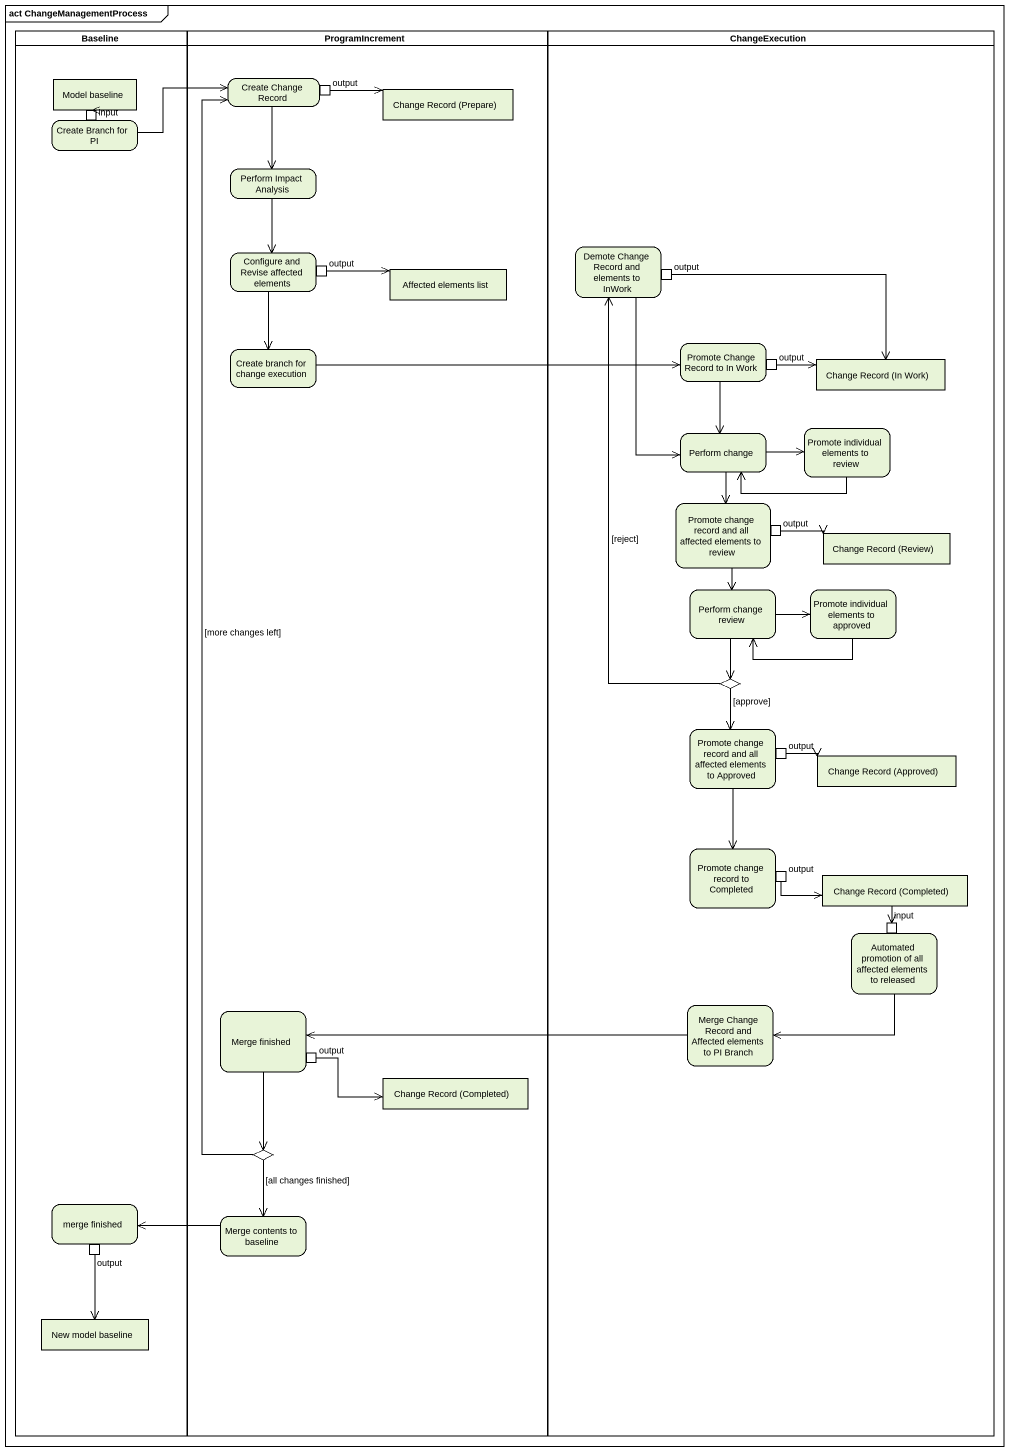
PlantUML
@startuml
mainframe act ChangeManagementProcess
hide empty description
state Baseline <<partition>> {
  state "Model baseline" as Model_baseline <<object>>
  state "Create Branch for PI" as Create_Branch_for_PI {
    state input <<inputPin>>
  }
  state "merge finished" as merge_finished {
    state "output" as output_9 <<outputPin>>
  }
  state "New model baseline" as New_model_baseline <<object>>
}
state ProgramIncrement <<partition>> {
  state "Create Change Record" as Create_Change_Record {
    state output <<outputPin>>
  }
  state "Change Record (Prepare)" as Change_Record_Prepare <<object>>
  state "Perform Impact Analysis" as Perform_Impact_Analysis
  state "Configure and Revise affected elements" as Configure_and_Revise {
    state "output" as output_2 <<outputPin>>
  }
  state "Affected elements list" as Affected_elements_list <<object>>
  state "Create branch for change execution" as Create_branch_for_change
  state "Merge finished" as Merge_finished {
    state "output" as output_8 <<outputPin>>
  }
  state "Change Record (Completed)" as Change_Record_Completed_2 <<object>>
  state choice2 <<choice>>
  state "Merge contents to baseline" as Merge_contents_to_baseline
}
state ChangeExecution <<partition>> {
  state "Demote Change Record and elements to InWork" as Demote_Change_Record_and {
    state "output" as output_3 <<outputPin>>
  }
  state "Promote Change Record to In Work" as Promote_Change_Record_to_In {
    state "output" as output_4 <<outputPin>>
  }
  state "Change Record (In Work)" as Change_Record_In_Work <<object>>
  state "Perform change" as Perform_change
  state "Promote individual elements to review" as Promote_individual_elements
  state "Promote change record and all affected elements to review" as Promote_change_record_and {
    state "output" as output_5 <<outputPin>>
  }
  state "Change Record (Review)" as Change_Record_Review <<object>>
  state "Perform change review" as Perform_change_review
  state "Promote individual elements to approved" as Promote_individual_elements_2
  state choice1 <<choice>>
  state "Promote change record and all affected elements to Approved" as Promote_change_record_and_2 {
    state "output" as output_6 <<outputPin>>
  }
  state "Change Record (Approved)" as Change_Record_Approved <<object>>
  state "Promote change record to Completed" as Promote_change_record_to {
    state "output" as output_7 <<outputPin>>
  }
  state "Change Record (Completed)" as Change_Record_Completed <<object>>
  state "Automated promotion of all affected elements to released" as Automated_promotion_of_all {
    state "input" as input_2 <<inputPin>>
  }
  state "Merge Change Record and Affected elements to PI Branch" as Merge_Change_Record_and
}
Model_baseline --> input
Create_Change_Record --> Perform_Impact_Analysis
output -right-> Change_Record_Prepare
Create_Branch_for_PI -right-> Create_Change_Record
Perform_Impact_Analysis --> Configure_and_Revise
Configure_and_Revise --> Create_branch_for_change
output_2 -right-> Affected_elements_list
Demote_Change_Record_and --> Perform_change
output_3 -right-> Change_Record_In_Work
Create_branch_for_change -right-> Promote_Change_Record_to_In
Promote_Change_Record_to_In --> Perform_change
output_4 -right-> Change_Record_In_Work
Perform_change -right-> Promote_individual_elements
Perform_change --> Promote_change_record_and
Promote_individual_elements -left-> Perform_change
Promote_change_record_and --> Perform_change_review
output_5 -right-> Change_Record_Review
Perform_change_review -right-> Promote_individual_elements_2
Perform_change_review --> choice1
Promote_individual_elements_2 -left-> Perform_change_review
choice1 -up-> Demote_Change_Record_and : [reject]
choice1 --> Promote_change_record_and_2 : [approve]
Promote_change_record_and_2 --> Promote_change_record_to
output_6 -right-> Change_Record_Approved
output_7 -right-> Change_Record_Completed
Change_Record_Completed --> input_2
Automated_promotion_of_all -left-> Merge_Change_Record_and
Merge_finished --> choice2
Merge_Change_Record_and -left-> Merge_finished
output_8 -right-> Change_Record_Completed_2
choice2 -up-> Create_Change_Record : [more changes left]
choice2 --> Merge_contents_to_baseline : [all changes finished]
output_9 --> New_model_baseline
Merge_contents_to_baseline -left-> merge_finished
@enduml
